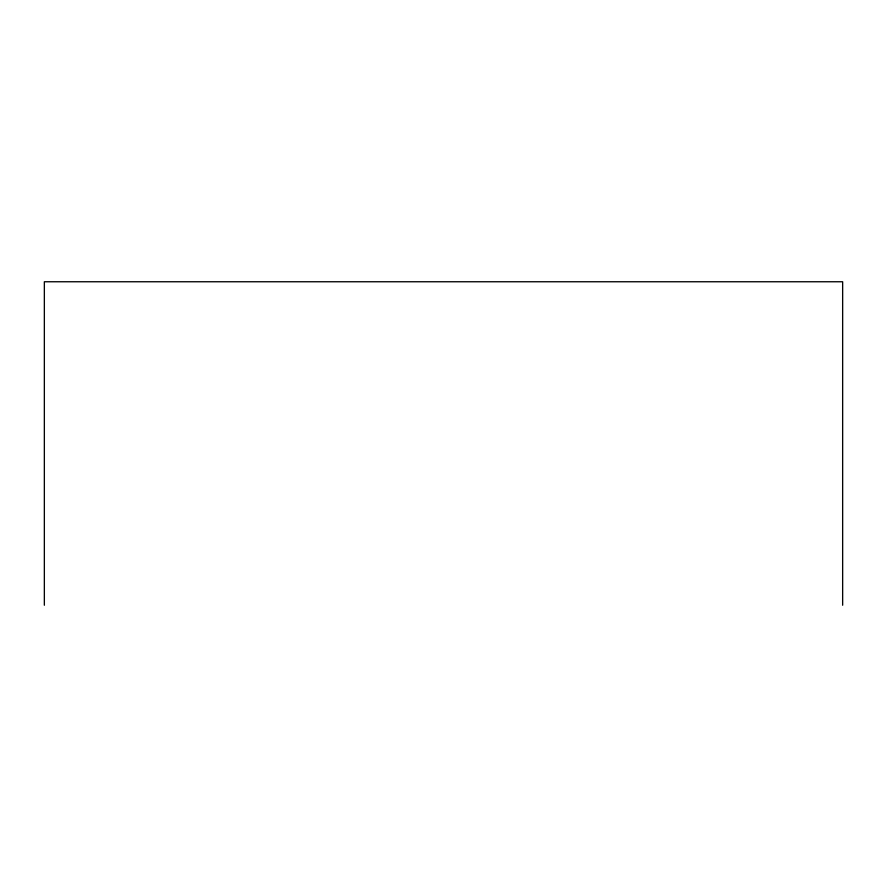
<?xml version="1.0" encoding="UTF-8"?>
<svg xmlns="http://www.w3.org/2000/svg" width="887" height="887" viewBox="0 0 887 887"><rect width="100%" height="100%" fill="white"/><g stroke="black" fill="none" stroke-linecap="round" stroke-linejoin="round"><path stroke-width="1.33" d="M842.65 605.244L842.65 281.756L44.35 281.756L44.35 605.244"/></g></svg>
